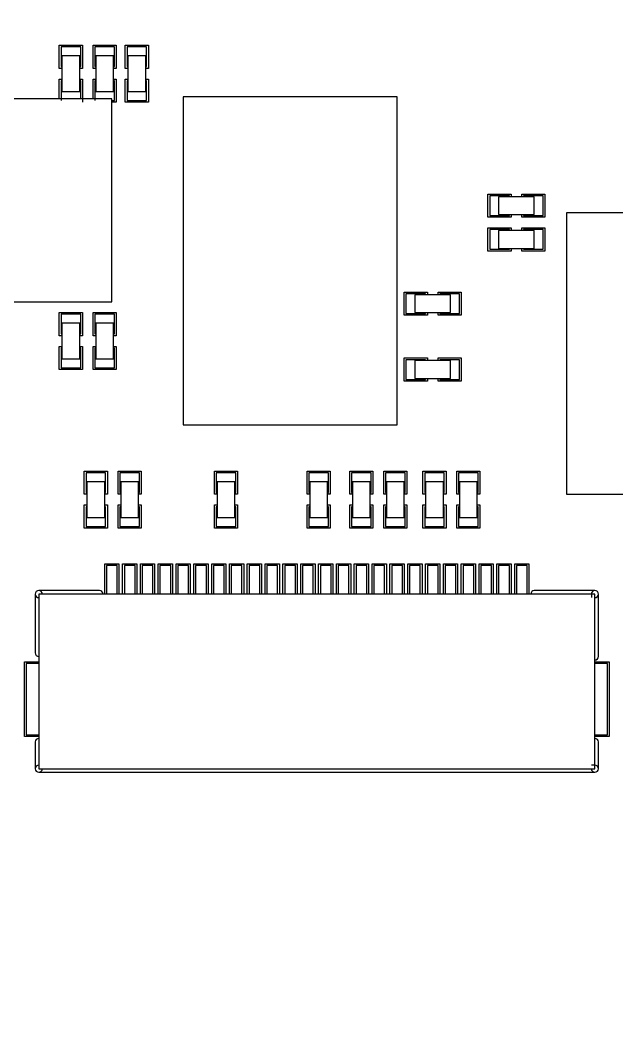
# Model space of a CAD drawing. Header units: millimetres. Extents: x 3284 to 3553, y -5193 to -5054.
# Drawn here: x 3494.37 to 3511.1, y -5136.6 to -5108.19 of the extents above; entities that cross this region are included whole.
import ezdxf

# ---------------------------------------------------------------- set-up
doc = ezdxf.new("R2010")
doc.units = ezdxf.units.MM
doc.header["$LTSCALE"] = 16.335
doc.layers.add('保护膜', color=5, linetype='CONTINUOUS')
doc.layers.add('图层0000', color=7, linetype='CONTINUOUS', lineweight=25)

msp = doc.modelspace()

# ---------------------------------------------------------------- hatches: boundary and pattern name
at = {"layer": '保护膜'}
h = msp.add_hatch(dxfattribs=at)
h.set_pattern_fill('ANSI37', color=2, scale=0.3)
h.set_pattern_definition([(45, (3477.2392, -5170.5367), (-0.673519, 0.673519), []), (135, (3477.2392, -5170.5367), (-0.673519, -0.673519), [])])
edge = h.paths.add_edge_path()
edge.add_arc((3479.439, -5168.337), 2.2, 180, 270)
edge.add_line((3479.439, -5170.537), (3530.439, -5170.537))
edge.add_arc((3530.439, -5168.337), 2.2, 270, 360)
edge.add_line((3532.639, -5168.337), (3532.639, -5094.737))
edge.add_arc((3530.439, -5094.737), 2.2, 0, 90)
edge.add_line((3530.439, -5092.537), (3479.439, -5092.537))
edge.add_arc((3479.439, -5094.737), 2.2, 90, 180)
edge.add_line((3477.239, -5094.737), (3477.239, -5168.337))
edge = h.paths.add_edge_path(flags=16)
edge.add_arc((3479.939, -5168.937), 0.3, 180, 270)
edge.add_line((3479.939, -5169.237), (3529.939, -5169.237))
edge.add_arc((3529.939, -5168.937), 0.3, 270, 360)
edge.add_line((3530.239, -5168.937), (3530.239, -5099.737))
edge.add_arc((3529.939, -5099.737), 0.3, 0, 90)
edge.add_line((3529.939, -5099.437), (3479.939, -5099.437))
edge.add_arc((3479.939, -5099.737), 0.3, 90, 180)
edge.add_line((3479.639, -5099.737), (3479.639, -5168.937))

# ---------------------------------------------------------------- linework, layer by layer
at = {"layer": '图层0000', "color": 7, "linetype": 'Continuous', "lineweight": 25}
for p, q in [((3495.464, -5108.887), (3496.114, -5108.887)), ((3495.464, -5109.537), (3495.464, -5108.887)), ((3496.064, -5108.937), (3495.514, -5108.937)), ((3495.514, -5108.937), (3495.514, -5109.487)), ((3496.064, -5109.487), (3496.064, -5108.937)), ((3496.114, -5108.887), (3496.114, -5109.537)), ((3496.414, -5108.887), (3497.064, -5108.887)), ((3496.414, -5109.537), (3496.414, -5108.887)), ((3497.014, -5108.937), (3496.464, -5108.937)), ((3496.464, -5108.937), (3496.464, -5109.487)), ((3497.014, -5109.487), (3497.014, -5108.937)), ((3497.064, -5108.887), (3497.064, -5109.537)), ((3497.314, -5108.887), (3497.964, -5108.887)), ((3497.314, -5109.537), (3497.314, -5108.887)), ((3497.914, -5108.937), (3497.364, -5108.937)), ((3497.364, -5108.937), (3497.364, -5109.487)), ((3497.914, -5109.487), (3497.914, -5108.937)), ((3497.964, -5108.887), (3497.964, -5109.537)), ((3496.039, -5109.187), (3495.539, -5109.187)), ((3495.539, -5109.187), (3495.539, -5110.187)), ((3496.039, -5110.187), (3496.039, -5109.187)), ((3496.989, -5109.187), (3496.489, -5109.187)), ((3496.489, -5109.187), (3496.489, -5110.187)), ((3496.989, -5110.187), (3496.989, -5109.187)), ((3497.889, -5109.187), (3497.389, -5109.187)), ((3497.389, -5109.187), (3497.389, -5110.187)), ((3497.889, -5110.187), (3497.889, -5109.187)), ((3495.539, -5109.537), (3495.464, -5109.537)), ((3495.514, -5109.487), (3495.539, -5109.487)), ((3496.039, -5109.487), (3496.064, -5109.487)), ((3496.114, -5109.537), (3496.039, -5109.537)), ((3496.489, -5109.537), (3496.414, -5109.537)), ((3496.464, -5109.487), (3496.489, -5109.487)), ((3496.989, -5109.487), (3497.014, -5109.487)), ((3497.064, -5109.537), (3496.989, -5109.537)), ((3497.389, -5109.537), (3497.314, -5109.537)), ((3497.364, -5109.487), (3497.389, -5109.487)), ((3497.889, -5109.487), (3497.914, -5109.487)), ((3497.964, -5109.537), (3497.889, -5109.537)), ((3495.464, -5109.837), (3495.539, -5109.837)), ((3495.464, -5110.387), (3495.464, -5109.837)), ((3495.539, -5109.887), (3495.514, -5109.887)), ((3495.514, -5109.887), (3495.514, -5110.437)), ((3496.039, -5109.837), (3496.114, -5109.837)), ((3496.064, -5109.887), (3496.039, -5109.887)), ((3496.064, -5110.387), (3496.064, -5109.887)), ((3496.114, -5109.837), (3496.114, -5110.487)), ((3496.414, -5109.837), (3496.489, -5109.837)), ((3496.414, -5110.387), (3496.414, -5109.837)), ((3496.489, -5109.887), (3496.464, -5109.887)), ((3496.464, -5109.887), (3496.464, -5110.437)), ((3496.989, -5109.837), (3497.064, -5109.837)), ((3497.014, -5109.887), (3496.989, -5109.887)), ((3497.014, -5110.437), (3497.014, -5109.887)), ((3497.064, -5109.837), (3497.064, -5110.487)), ((3497.314, -5109.837), (3497.389, -5109.837)), ((3497.314, -5110.487), (3497.314, -5109.837)), ((3497.389, -5109.887), (3497.364, -5109.887)), ((3497.364, -5109.887), (3497.364, -5110.437)), ((3497.889, -5109.837), (3497.964, -5109.837)), ((3497.914, -5109.887), (3497.889, -5109.887)), ((3497.914, -5110.437), (3497.914, -5109.887)), ((3497.964, -5109.837), (3497.964, -5110.487)), ((3495.539, -5110.187), (3496.039, -5110.187)), ((3496.489, -5110.187), (3496.989, -5110.187)), ((3497.389, -5110.187), (3497.889, -5110.187)), ((3496.939, -5110.387), (3489.439, -5110.387)), ((3496.939, -5116.087), (3496.939, -5110.387)), ((3496.939, -5110.437), (3497.014, -5110.437)), ((3497.064, -5110.487), (3496.939, -5110.487)), ((3497.964, -5110.487), (3497.314, -5110.487)), ((3497.364, -5110.437), (3497.914, -5110.437)), ((3504.939, -5110.337), (3498.939, -5110.337)), ((3498.939, -5110.337), (3498.939, -5119.537)), ((3504.939, -5119.537), (3504.939, -5110.337)), ((3507.489, -5113.062), (3508.139, -5113.062)), ((3507.489, -5113.712), (3507.489, -5113.062)), ((3508.139, -5113.062), (3508.139, -5113.137)), ((3508.439, -5113.062), (3509.089, -5113.062)), ((3508.439, -5113.137), (3508.439, -5113.062)), ((3509.089, -5113.062), (3509.089, -5113.712)), ((3508.089, -5113.112), (3507.539, -5113.112)), ((3507.539, -5113.112), (3507.539, -5113.662)), ((3508.789, -5113.137), (3507.789, -5113.137)), ((3507.789, -5113.137), (3507.789, -5113.637)), ((3508.089, -5113.137), (3508.089, -5113.112)), ((3509.039, -5113.112), (3508.489, -5113.112)), ((3508.489, -5113.112), (3508.489, -5113.137)), ((3508.789, -5113.637), (3508.789, -5113.137)), ((3509.039, -5113.662), (3509.039, -5113.112)), ((3517.589, -5113.587), (3509.689, -5113.587)), ((3509.689, -5113.587), (3509.689, -5121.487)), ((3508.139, -5113.712), (3507.489, -5113.712)), ((3507.539, -5113.662), (3508.089, -5113.662)), ((3507.789, -5113.637), (3508.789, -5113.637)), ((3508.089, -5113.662), (3508.089, -5113.637)), ((3508.139, -5113.637), (3508.139, -5113.712)), ((3508.439, -5113.712), (3508.439, -5113.637)), ((3509.089, -5113.712), (3508.439, -5113.712)), ((3508.489, -5113.637), (3508.489, -5113.662)), ((3508.489, -5113.662), (3509.039, -5113.662)), ((3507.489, -5114.012), (3508.139, -5114.012)), ((3507.489, -5114.662), (3507.489, -5114.012)), ((3508.089, -5114.062), (3507.539, -5114.062)), ((3507.539, -5114.062), (3507.539, -5114.612)), ((3508.789, -5114.087), (3507.789, -5114.087)), ((3507.789, -5114.087), (3507.789, -5114.587)), ((3508.089, -5114.087), (3508.089, -5114.062)), ((3508.139, -5114.012), (3508.139, -5114.087)), ((3508.439, -5114.012), (3509.089, -5114.012)), ((3508.439, -5114.087), (3508.439, -5114.012)), ((3509.039, -5114.062), (3508.489, -5114.062)), ((3508.489, -5114.062), (3508.489, -5114.087)), ((3508.789, -5114.587), (3508.789, -5114.087)), ((3509.039, -5114.612), (3509.039, -5114.062)), ((3509.089, -5114.012), (3509.089, -5114.662)), ((3508.139, -5114.662), (3507.489, -5114.662)), ((3507.539, -5114.612), (3508.089, -5114.612)), ((3507.789, -5114.587), (3508.789, -5114.587)), ((3508.089, -5114.612), (3508.089, -5114.587)), ((3508.139, -5114.587), (3508.139, -5114.662)), ((3508.439, -5114.662), (3508.439, -5114.587)), ((3509.089, -5114.662), (3508.439, -5114.662)), ((3508.489, -5114.587), (3508.489, -5114.612)), ((3508.489, -5114.612), (3509.039, -5114.612)), ((3505.139, -5115.812), (3505.789, -5115.812)), ((3505.139, -5116.462), (3505.139, -5115.812)), ((3505.739, -5115.862), (3505.189, -5115.862)), ((3505.189, -5115.862), (3505.189, -5116.412)), ((3506.439, -5115.887), (3505.439, -5115.887)), ((3505.439, -5115.887), (3505.439, -5116.387)), ((3505.739, -5115.887), (3505.739, -5115.862)), ((3505.789, -5115.812), (3505.789, -5115.887)), ((3506.089, -5115.812), (3506.739, -5115.812)), ((3506.089, -5115.887), (3506.089, -5115.812)), ((3506.689, -5115.862), (3506.139, -5115.862)), ((3506.139, -5115.862), (3506.139, -5115.887)), ((3506.439, -5116.387), (3506.439, -5115.887)), ((3506.689, -5116.412), (3506.689, -5115.862)), ((3506.739, -5115.812), (3506.739, -5116.462)), ((3489.439, -5116.087), (3496.939, -5116.087)), ((3495.464, -5116.387), (3496.114, -5116.387)), ((3495.464, -5117.037), (3495.464, -5116.387)), ((3496.064, -5116.437), (3495.514, -5116.437)), ((3495.514, -5116.437), (3495.514, -5116.987)), ((3496.064, -5116.987), (3496.064, -5116.437)), ((3496.114, -5116.387), (3496.114, -5117.037)), ((3496.414, -5116.387), (3497.064, -5116.387)), ((3496.414, -5117.037), (3496.414, -5116.387)), ((3497.014, -5116.437), (3496.464, -5116.437)), ((3496.464, -5116.437), (3496.464, -5116.987)), ((3497.014, -5116.987), (3497.014, -5116.437)), ((3497.064, -5116.387), (3497.064, -5117.037)), ((3505.789, -5116.462), (3505.139, -5116.462)), ((3505.189, -5116.412), (3505.739, -5116.412)), ((3505.439, -5116.387), (3506.439, -5116.387)), ((3505.739, -5116.412), (3505.739, -5116.387)), ((3505.789, -5116.387), (3505.789, -5116.462)), ((3506.089, -5116.462), (3506.089, -5116.387)), ((3506.739, -5116.462), (3506.089, -5116.462)), ((3506.139, -5116.387), (3506.139, -5116.412)), ((3506.139, -5116.412), (3506.689, -5116.412)), ((3496.039, -5116.687), (3495.539, -5116.687)), ((3495.539, -5116.687), (3495.539, -5117.687)), ((3496.039, -5117.687), (3496.039, -5116.687)), ((3496.989, -5116.687), (3496.489, -5116.687)), ((3496.489, -5116.687), (3496.489, -5117.687)), ((3496.989, -5117.687), (3496.989, -5116.687)), ((3495.539, -5117.037), (3495.464, -5117.037)), ((3495.514, -5116.987), (3495.539, -5116.987)), ((3496.039, -5116.987), (3496.064, -5116.987)), ((3496.114, -5117.037), (3496.039, -5117.037)), ((3496.489, -5117.037), (3496.414, -5117.037)), ((3496.464, -5116.987), (3496.489, -5116.987)), ((3496.989, -5116.987), (3497.014, -5116.987)), ((3497.064, -5117.037), (3496.989, -5117.037)), ((3495.464, -5117.337), (3495.539, -5117.337)), ((3495.464, -5117.987), (3495.464, -5117.337)), ((3495.539, -5117.387), (3495.514, -5117.387)), ((3495.514, -5117.387), (3495.514, -5117.937)), ((3496.039, -5117.337), (3496.114, -5117.337)), ((3496.064, -5117.387), (3496.039, -5117.387)), ((3496.064, -5117.937), (3496.064, -5117.387)), ((3496.114, -5117.337), (3496.114, -5117.987)), ((3496.414, -5117.337), (3496.489, -5117.337)), ((3496.414, -5117.987), (3496.414, -5117.337)), ((3496.489, -5117.387), (3496.464, -5117.387)), ((3496.464, -5117.387), (3496.464, -5117.937)), ((3496.989, -5117.337), (3497.064, -5117.337)), ((3497.014, -5117.387), (3496.989, -5117.387)), ((3497.014, -5117.937), (3497.014, -5117.387)), ((3497.064, -5117.337), (3497.064, -5117.987)), ((3495.539, -5117.687), (3496.039, -5117.687)), ((3496.489, -5117.687), (3496.989, -5117.687)), ((3505.139, -5117.662), (3505.789, -5117.662)), ((3505.139, -5118.312), (3505.139, -5117.662)), ((3505.739, -5117.712), (3505.189, -5117.712)), ((3505.189, -5117.712), (3505.189, -5118.262)), ((3505.439, -5117.737), (3505.439, -5118.237)), ((3506.439, -5117.737), (3505.439, -5117.737)), ((3505.739, -5117.737), (3505.739, -5117.712)), ((3505.789, -5117.662), (3505.789, -5117.737)), ((3506.089, -5117.662), (3506.739, -5117.662)), ((3506.089, -5117.737), (3506.089, -5117.662)), ((3506.689, -5117.712), (3506.139, -5117.712)), ((3506.139, -5117.712), (3506.139, -5117.737)), ((3506.439, -5118.237), (3506.439, -5117.737)), ((3506.689, -5118.262), (3506.689, -5117.712)), ((3506.739, -5117.662), (3506.739, -5118.312)), ((3496.114, -5117.987), (3495.464, -5117.987)), ((3495.514, -5117.937), (3496.064, -5117.937)), ((3497.064, -5117.987), (3496.414, -5117.987)), ((3496.464, -5117.937), (3497.014, -5117.937)), ((3505.789, -5118.312), (3505.139, -5118.312)), ((3505.189, -5118.262), (3505.739, -5118.262)), ((3505.439, -5118.237), (3506.439, -5118.237)), ((3505.739, -5118.262), (3505.739, -5118.237)), ((3505.789, -5118.237), (3505.789, -5118.312)), ((3506.089, -5118.312), (3506.089, -5118.237)), ((3506.739, -5118.312), (3506.089, -5118.312)), ((3506.139, -5118.237), (3506.139, -5118.262)), ((3506.139, -5118.262), (3506.689, -5118.262)), ((3498.939, -5119.537), (3504.939, -5119.537)), ((3496.164, -5120.837), (3496.814, -5120.837)), ((3496.164, -5121.487), (3496.164, -5120.837)), ((3496.764, -5120.887), (3496.214, -5120.887)), ((3496.214, -5120.887), (3496.214, -5121.437)), ((3496.764, -5121.437), (3496.764, -5120.887)), ((3496.814, -5120.837), (3496.814, -5121.487)), ((3497.114, -5120.837), (3497.764, -5120.837)), ((3497.114, -5121.487), (3497.114, -5120.837)), ((3497.714, -5120.887), (3497.164, -5120.887)), ((3497.164, -5120.887), (3497.164, -5121.437)), ((3497.714, -5121.437), (3497.714, -5120.887)), ((3497.764, -5120.837), (3497.764, -5121.487)), ((3499.814, -5120.837), (3500.464, -5120.837)), ((3499.814, -5121.487), (3499.814, -5120.837)), ((3500.414, -5120.887), (3499.864, -5120.887)), ((3499.864, -5120.887), (3499.864, -5121.437)), ((3500.414, -5121.437), (3500.414, -5120.887)), ((3500.464, -5120.837), (3500.464, -5121.487)), ((3502.414, -5120.837), (3503.064, -5120.837)), ((3502.414, -5121.487), (3502.414, -5120.837)), ((3503.014, -5120.887), (3502.464, -5120.887)), ((3502.464, -5120.887), (3502.464, -5121.437)), ((3503.014, -5121.437), (3503.014, -5120.887)), ((3503.064, -5120.837), (3503.064, -5121.487)), ((3503.614, -5120.837), (3504.264, -5120.837)), ((3503.614, -5121.487), (3503.614, -5120.837)), ((3504.214, -5120.887), (3503.664, -5120.887)), ((3503.664, -5120.887), (3503.664, -5121.437)), ((3504.214, -5121.437), (3504.214, -5120.887)), ((3504.264, -5120.837), (3504.264, -5121.487)), ((3504.564, -5120.837), (3505.214, -5120.837)), ((3504.564, -5121.487), (3504.564, -5120.837)), ((3505.164, -5120.887), (3504.614, -5120.887)), ((3504.614, -5120.887), (3504.614, -5121.437)), ((3505.164, -5121.437), (3505.164, -5120.887)), ((3505.214, -5120.837), (3505.214, -5121.487)), ((3505.664, -5120.837), (3506.314, -5120.837)), ((3505.664, -5121.487), (3505.664, -5120.837)), ((3506.264, -5120.887), (3505.714, -5120.887)), ((3505.714, -5120.887), (3505.714, -5121.437)), ((3506.264, -5121.437), (3506.264, -5120.887)), ((3506.314, -5120.837), (3506.314, -5121.487)), ((3506.614, -5120.837), (3507.264, -5120.837)), ((3506.614, -5121.487), (3506.614, -5120.837)), ((3507.214, -5120.887), (3506.664, -5120.887)), ((3506.664, -5120.887), (3506.664, -5121.437)), ((3507.214, -5121.437), (3507.214, -5120.887)), ((3507.264, -5120.837), (3507.264, -5121.487)), ((3496.739, -5121.137), (3496.239, -5121.137)), ((3496.239, -5121.137), (3496.239, -5122.137)), ((3496.739, -5122.137), (3496.739, -5121.137)), ((3497.689, -5121.137), (3497.189, -5121.137)), ((3497.189, -5121.137), (3497.189, -5122.137)), ((3497.689, -5122.137), (3497.689, -5121.137)), ((3500.389, -5121.137), (3499.889, -5121.137)), ((3499.889, -5121.137), (3499.889, -5122.137)), ((3500.389, -5122.137), (3500.389, -5121.137)), ((3502.989, -5121.137), (3502.489, -5121.137)), ((3502.489, -5121.137), (3502.489, -5122.137)), ((3502.989, -5122.137), (3502.989, -5121.137)), ((3504.189, -5121.137), (3503.689, -5121.137)), ((3503.689, -5121.137), (3503.689, -5122.137)), ((3504.189, -5122.137), (3504.189, -5121.137)), ((3505.139, -5121.137), (3504.639, -5121.137)), ((3504.639, -5121.137), (3504.639, -5122.137)), ((3505.139, -5122.137), (3505.139, -5121.137)), ((3506.239, -5121.137), (3505.739, -5121.137)), ((3505.739, -5121.137), (3505.739, -5122.137)), ((3506.239, -5122.137), (3506.239, -5121.137)), ((3507.189, -5121.137), (3506.689, -5121.137)), ((3506.689, -5121.137), (3506.689, -5122.137)), ((3507.189, -5122.137), (3507.189, -5121.137)), ((3496.239, -5121.487), (3496.164, -5121.487)), ((3496.214, -5121.437), (3496.239, -5121.437)), ((3496.739, -5121.437), (3496.764, -5121.437)), ((3496.814, -5121.487), (3496.739, -5121.487)), ((3497.189, -5121.487), (3497.114, -5121.487)), ((3497.164, -5121.437), (3497.189, -5121.437)), ((3497.689, -5121.437), (3497.714, -5121.437)), ((3497.764, -5121.487), (3497.689, -5121.487)), ((3499.889, -5121.487), (3499.814, -5121.487)), ((3499.864, -5121.437), (3499.889, -5121.437)), ((3500.389, -5121.437), (3500.414, -5121.437)), ((3500.464, -5121.487), (3500.389, -5121.487)), ((3502.489, -5121.487), (3502.414, -5121.487)), ((3502.464, -5121.437), (3502.489, -5121.437)), ((3502.989, -5121.437), (3503.014, -5121.437)), ((3503.064, -5121.487), (3502.989, -5121.487)), ((3503.689, -5121.487), (3503.614, -5121.487)), ((3503.664, -5121.437), (3503.689, -5121.437)), ((3504.189, -5121.437), (3504.214, -5121.437)), ((3504.264, -5121.487), (3504.189, -5121.487)), ((3504.639, -5121.487), (3504.564, -5121.487)), ((3504.614, -5121.437), (3504.639, -5121.437)), ((3505.139, -5121.437), (3505.164, -5121.437)), ((3505.214, -5121.487), (3505.139, -5121.487)), ((3505.739, -5121.487), (3505.664, -5121.487)), ((3505.714, -5121.437), (3505.739, -5121.437)), ((3506.239, -5121.437), (3506.264, -5121.437)), ((3506.314, -5121.487), (3506.239, -5121.487)), ((3506.689, -5121.487), (3506.614, -5121.487)), ((3506.664, -5121.437), (3506.689, -5121.437)), ((3507.189, -5121.437), (3507.214, -5121.437)), ((3507.264, -5121.487), (3507.189, -5121.487)), ((3509.689, -5121.487), (3517.589, -5121.487)), ((3496.164, -5121.787), (3496.239, -5121.787)), ((3496.164, -5122.437), (3496.164, -5121.787)), ((3496.239, -5121.837), (3496.214, -5121.837)), ((3496.214, -5121.837), (3496.214, -5122.387)), ((3496.739, -5121.787), (3496.814, -5121.787)), ((3496.764, -5121.837), (3496.739, -5121.837)), ((3496.764, -5122.387), (3496.764, -5121.837)), ((3496.814, -5121.787), (3496.814, -5122.437)), ((3497.114, -5121.787), (3497.189, -5121.787)), ((3497.114, -5122.437), (3497.114, -5121.787)), ((3497.189, -5121.837), (3497.164, -5121.837)), ((3497.164, -5121.837), (3497.164, -5122.387)), ((3497.689, -5121.787), (3497.764, -5121.787)), ((3497.714, -5121.837), (3497.689, -5121.837)), ((3497.714, -5122.387), (3497.714, -5121.837)), ((3497.764, -5121.787), (3497.764, -5122.437)), ((3499.814, -5121.787), (3499.889, -5121.787)), ((3499.814, -5122.437), (3499.814, -5121.787)), ((3499.889, -5121.837), (3499.864, -5121.837)), ((3499.864, -5121.837), (3499.864, -5122.387)), ((3500.389, -5121.787), (3500.464, -5121.787)), ((3500.414, -5121.837), (3500.389, -5121.837)), ((3500.414, -5122.387), (3500.414, -5121.837)), ((3500.464, -5121.787), (3500.464, -5122.437)), ((3502.414, -5121.787), (3502.489, -5121.787)), ((3502.414, -5122.437), (3502.414, -5121.787)), ((3502.489, -5121.837), (3502.464, -5121.837)), ((3502.464, -5121.837), (3502.464, -5122.387)), ((3502.989, -5121.787), (3503.064, -5121.787)), ((3503.014, -5121.837), (3502.989, -5121.837)), ((3503.014, -5122.387), (3503.014, -5121.837)), ((3503.064, -5121.787), (3503.064, -5122.437)), ((3503.614, -5121.787), (3503.689, -5121.787)), ((3503.614, -5122.437), (3503.614, -5121.787)), ((3503.689, -5121.837), (3503.664, -5121.837)), ((3503.664, -5121.837), (3503.664, -5122.387)), ((3504.189, -5121.787), (3504.264, -5121.787)), ((3504.214, -5121.837), (3504.189, -5121.837)), ((3504.214, -5122.387), (3504.214, -5121.837)), ((3504.264, -5121.787), (3504.264, -5122.437)), ((3504.564, -5121.787), (3504.639, -5121.787)), ((3504.564, -5122.437), (3504.564, -5121.787)), ((3504.639, -5121.837), (3504.614, -5121.837)), ((3504.614, -5121.837), (3504.614, -5122.387)), ((3505.139, -5121.787), (3505.214, -5121.787)), ((3505.164, -5121.837), (3505.139, -5121.837)), ((3505.164, -5122.387), (3505.164, -5121.837)), ((3505.214, -5121.787), (3505.214, -5122.437)), ((3505.664, -5121.787), (3505.739, -5121.787)), ((3505.664, -5122.437), (3505.664, -5121.787)), ((3505.739, -5121.837), (3505.714, -5121.837)), ((3505.714, -5121.837), (3505.714, -5122.387)), ((3506.239, -5121.787), (3506.314, -5121.787)), ((3506.264, -5121.837), (3506.239, -5121.837)), ((3506.264, -5122.387), (3506.264, -5121.837)), ((3506.314, -5121.787), (3506.314, -5122.437)), ((3506.614, -5121.787), (3506.689, -5121.787)), ((3506.614, -5122.437), (3506.614, -5121.787)), ((3506.689, -5121.837), (3506.664, -5121.837)), ((3506.664, -5121.837), (3506.664, -5122.387)), ((3507.189, -5121.787), (3507.264, -5121.787)), ((3507.214, -5121.837), (3507.189, -5121.837)), ((3507.214, -5122.387), (3507.214, -5121.837)), ((3507.264, -5121.787), (3507.264, -5122.437)), ((3496.239, -5122.137), (3496.739, -5122.137)), ((3497.189, -5122.137), (3497.689, -5122.137)), ((3499.889, -5122.137), (3500.389, -5122.137)), ((3502.489, -5122.137), (3502.989, -5122.137)), ((3503.689, -5122.137), (3504.189, -5122.137)), ((3504.639, -5122.137), (3505.139, -5122.137)), ((3505.739, -5122.137), (3506.239, -5122.137)), ((3506.689, -5122.137), (3507.189, -5122.137)), ((3496.814, -5122.437), (3496.164, -5122.437)), ((3496.214, -5122.387), (3496.764, -5122.387)), ((3497.764, -5122.437), (3497.114, -5122.437)), ((3497.164, -5122.387), (3497.714, -5122.387)), ((3500.464, -5122.437), (3499.814, -5122.437)), ((3499.864, -5122.387), (3500.414, -5122.387)), ((3503.064, -5122.437), (3502.414, -5122.437)), ((3502.464, -5122.387), (3503.014, -5122.387)), ((3504.264, -5122.437), (3503.614, -5122.437)), ((3503.664, -5122.387), (3504.214, -5122.387)), ((3505.214, -5122.437), (3504.564, -5122.437)), ((3504.614, -5122.387), (3505.164, -5122.387)), ((3506.314, -5122.437), (3505.664, -5122.437)), ((3505.714, -5122.387), (3506.264, -5122.387)), ((3507.264, -5122.437), (3506.614, -5122.437)), ((3506.664, -5122.387), (3507.214, -5122.387)), ((3496.739, -5123.437), (3497.139, -5123.437)), ((3496.739, -5124.287), (3496.739, -5123.437)), ((3497.089, -5123.487), (3496.789, -5123.487)), ((3496.789, -5123.487), (3496.789, -5124.287)), ((3497.089, -5124.287), (3497.089, -5123.487)), ((3497.139, -5123.437), (3497.139, -5124.287)), ((3497.239, -5123.437), (3497.639, -5123.437)), ((3497.239, -5124.287), (3497.239, -5123.437)), ((3497.589, -5123.487), (3497.289, -5123.487)), ((3497.289, -5123.487), (3497.289, -5124.287)), ((3497.589, -5124.287), (3497.589, -5123.487)), ((3497.639, -5123.437), (3497.639, -5124.287)), ((3497.739, -5123.437), (3498.139, -5123.437)), ((3497.739, -5124.287), (3497.739, -5123.437)), ((3498.089, -5123.487), (3497.789, -5123.487)), ((3497.789, -5123.487), (3497.789, -5124.287)), ((3498.089, -5124.287), (3498.089, -5123.487)), ((3498.139, -5123.437), (3498.139, -5124.287)), ((3498.239, -5123.437), (3498.639, -5123.437)), ((3498.239, -5124.287), (3498.239, -5123.437)), ((3498.589, -5123.487), (3498.289, -5123.487)), ((3498.289, -5123.487), (3498.289, -5124.287)), ((3498.589, -5124.287), (3498.589, -5123.487)), ((3498.639, -5123.437), (3498.639, -5124.287)), ((3498.739, -5123.437), (3499.139, -5123.437)), ((3498.739, -5124.287), (3498.739, -5123.437)), ((3499.089, -5123.487), (3498.789, -5123.487)), ((3498.789, -5123.487), (3498.789, -5124.287)), ((3499.089, -5124.287), (3499.089, -5123.487)), ((3499.139, -5123.437), (3499.139, -5124.287)), ((3499.239, -5123.437), (3499.639, -5123.437)), ((3499.239, -5124.287), (3499.239, -5123.437)), ((3499.589, -5123.487), (3499.289, -5123.487)), ((3499.289, -5123.487), (3499.289, -5124.287)), ((3499.589, -5124.287), (3499.589, -5123.487)), ((3499.639, -5123.437), (3499.639, -5124.287)), ((3499.739, -5123.437), (3500.139, -5123.437)), ((3499.739, -5124.287), (3499.739, -5123.437)), ((3500.089, -5123.487), (3499.789, -5123.487)), ((3499.789, -5123.487), (3499.789, -5124.287)), ((3500.089, -5124.287), (3500.089, -5123.487)), ((3500.139, -5123.437), (3500.139, -5124.287)), ((3500.239, -5123.437), (3500.639, -5123.437)), ((3500.239, -5124.287), (3500.239, -5123.437)), ((3500.589, -5123.487), (3500.289, -5123.487)), ((3500.289, -5123.487), (3500.289, -5124.287)), ((3500.589, -5124.287), (3500.589, -5123.487)), ((3500.639, -5123.437), (3500.639, -5124.287)), ((3500.739, -5123.437), (3501.139, -5123.437)), ((3500.739, -5124.287), (3500.739, -5123.437)), ((3501.089, -5123.487), (3500.789, -5123.487)), ((3500.789, -5123.487), (3500.789, -5124.287)), ((3501.089, -5124.287), (3501.089, -5123.487)), ((3501.139, -5123.437), (3501.139, -5124.287)), ((3501.239, -5123.437), (3501.639, -5123.437)), ((3501.239, -5124.287), (3501.239, -5123.437)), ((3501.589, -5123.487), (3501.289, -5123.487)), ((3501.289, -5123.487), (3501.289, -5124.287)), ((3501.589, -5124.287), (3501.589, -5123.487)), ((3501.639, -5123.437), (3501.639, -5124.287)), ((3501.739, -5123.437), (3502.139, -5123.437)), ((3501.739, -5124.287), (3501.739, -5123.437)), ((3502.089, -5123.487), (3501.789, -5123.487)), ((3501.789, -5123.487), (3501.789, -5124.287)), ((3502.089, -5124.287), (3502.089, -5123.487)), ((3502.139, -5123.437), (3502.139, -5124.287)), ((3502.239, -5123.437), (3502.639, -5123.437)), ((3502.239, -5124.287), (3502.239, -5123.437)), ((3502.589, -5123.487), (3502.289, -5123.487)), ((3502.289, -5123.487), (3502.289, -5124.287)), ((3502.589, -5124.287), (3502.589, -5123.487)), ((3502.639, -5123.437), (3502.639, -5124.287)), ((3502.739, -5123.437), (3503.139, -5123.437)), ((3502.739, -5124.287), (3502.739, -5123.437)), ((3503.089, -5123.487), (3502.789, -5123.487)), ((3502.789, -5123.487), (3502.789, -5124.287)), ((3503.089, -5124.287), (3503.089, -5123.487)), ((3503.139, -5123.437), (3503.139, -5124.287)), ((3503.239, -5123.437), (3503.639, -5123.437)), ((3503.239, -5124.287), (3503.239, -5123.437)), ((3503.589, -5123.487), (3503.289, -5123.487)), ((3503.289, -5123.487), (3503.289, -5124.287)), ((3503.589, -5124.287), (3503.589, -5123.487)), ((3503.639, -5123.437), (3503.639, -5124.287)), ((3503.739, -5123.437), (3504.139, -5123.437)), ((3503.739, -5124.287), (3503.739, -5123.437)), ((3504.089, -5123.487), (3503.789, -5123.487)), ((3503.789, -5123.487), (3503.789, -5124.287)), ((3504.089, -5124.287), (3504.089, -5123.487)), ((3504.139, -5123.437), (3504.139, -5124.287)), ((3504.239, -5123.437), (3504.639, -5123.437)), ((3504.239, -5124.287), (3504.239, -5123.437)), ((3504.589, -5123.487), (3504.289, -5123.487)), ((3504.289, -5123.487), (3504.289, -5124.287)), ((3504.589, -5124.287), (3504.589, -5123.487)), ((3504.639, -5123.437), (3504.639, -5124.287)), ((3504.739, -5123.437), (3505.139, -5123.437)), ((3504.739, -5124.287), (3504.739, -5123.437)), ((3505.089, -5123.487), (3504.789, -5123.487)), ((3504.789, -5123.487), (3504.789, -5124.287)), ((3505.089, -5124.287), (3505.089, -5123.487)), ((3505.139, -5123.437), (3505.139, -5124.287)), ((3505.239, -5123.437), (3505.639, -5123.437)), ((3505.239, -5124.287), (3505.239, -5123.437)), ((3505.589, -5123.487), (3505.289, -5123.487)), ((3505.289, -5123.487), (3505.289, -5124.287)), ((3505.589, -5124.287), (3505.589, -5123.487)), ((3505.639, -5123.437), (3505.639, -5124.287)), ((3505.739, -5123.437), (3506.139, -5123.437)), ((3505.739, -5124.287), (3505.739, -5123.437)), ((3506.089, -5123.487), (3505.789, -5123.487)), ((3505.789, -5123.487), (3505.789, -5124.287)), ((3506.089, -5124.287), (3506.089, -5123.487)), ((3506.139, -5123.437), (3506.139, -5124.287)), ((3506.239, -5123.437), (3506.639, -5123.437)), ((3506.239, -5124.287), (3506.239, -5123.437)), ((3506.589, -5123.487), (3506.289, -5123.487)), ((3506.289, -5123.487), (3506.289, -5124.287)), ((3506.589, -5124.287), (3506.589, -5123.487)), ((3506.639, -5123.437), (3506.639, -5124.287)), ((3506.739, -5123.437), (3507.139, -5123.437)), ((3506.739, -5124.287), (3506.739, -5123.437)), ((3507.089, -5123.487), (3506.789, -5123.487)), ((3506.789, -5123.487), (3506.789, -5124.287)), ((3507.089, -5124.287), (3507.089, -5123.487)), ((3507.139, -5123.437), (3507.139, -5124.287)), ((3507.239, -5123.437), (3507.639, -5123.437)), ((3507.239, -5124.287), (3507.239, -5123.437)), ((3507.589, -5123.487), (3507.289, -5123.487)), ((3507.289, -5123.487), (3507.289, -5124.287)), ((3507.589, -5124.287), (3507.589, -5123.487)), ((3507.639, -5123.437), (3507.639, -5124.287)), ((3507.739, -5123.437), (3508.139, -5123.437)), ((3507.739, -5124.287), (3507.739, -5123.437)), ((3508.089, -5123.487), (3507.789, -5123.487)), ((3507.789, -5123.487), (3507.789, -5124.287)), ((3508.089, -5124.287), (3508.089, -5123.487)), ((3508.139, -5123.437), (3508.139, -5124.287)), ((3508.239, -5123.437), (3508.639, -5123.437)), ((3508.239, -5124.287), (3508.239, -5123.437)), ((3508.589, -5123.487), (3508.289, -5123.487)), ((3508.289, -5123.487), (3508.289, -5124.287)), ((3508.589, -5124.287), (3508.589, -5123.487)), ((3508.639, -5123.437), (3508.639, -5124.287)), ((3494.789, -5124.287), (3494.789, -5125.937)), ((3496.589, -5124.187), (3494.889, -5124.187)), ((3494.889, -5124.287), (3494.889, -5129.187)), ((3510.489, -5124.287), (3494.889, -5124.287)), ((3510.489, -5124.187), (3508.789, -5124.187)), ((3510.389, -5124.287), (3510.389, -5124.387)), ((3510.489, -5129.187), (3510.489, -5124.287)), ((3510.589, -5126.037), (3510.589, -5124.287)), ((3494.489, -5126.187), (3494.889, -5126.187)), ((3494.489, -5128.287), (3494.489, -5126.187)), ((3494.889, -5126.237), (3494.539, -5126.237)), ((3494.539, -5126.237), (3494.539, -5128.237)), ((3510.489, -5126.187), (3510.889, -5126.187)), ((3510.839, -5126.237), (3510.489, -5126.237)), ((3510.839, -5128.237), (3510.839, -5126.237)), ((3510.889, -5126.187), (3510.889, -5128.287)), ((3494.889, -5128.287), (3494.489, -5128.287)), ((3494.539, -5128.237), (3494.889, -5128.237)), ((3510.489, -5128.237), (3510.839, -5128.237)), ((3510.889, -5128.287), (3510.489, -5128.287)), ((3494.789, -5128.437), (3494.789, -5129.187)), ((3510.589, -5129.187), (3510.589, -5128.437)), ((3494.889, -5129.187), (3510.489, -5129.187)), ((3510.489, -5129.087), (3510.389, -5129.087)), ((3494.889, -5129.287), (3510.489, -5129.287))]:
    msp.add_line(p, q, dxfattribs=at)
for centre, start, end in [((3494.889, -5124.287), 90, 270), ((3494.889, -5124.287), 0, 180), ((3496.589, -5124.287), 0, 90), ((3508.789, -5124.287), 90, 180), ((3510.489, -5124.287), 0, 180), ((3510.489, -5124.287), 270, 90), ((3494.889, -5125.937), 180, 270), ((3510.489, -5126.037), 270, 0), ((3494.889, -5128.437), 90, 180), ((3510.489, -5128.437), 0, 90), ((3494.889, -5129.187), 90, 270), ((3494.889, -5129.187), 180, 0), ((3510.489, -5129.187), 180, 0), ((3510.489, -5129.187), 270, 90)]:
    msp.add_arc(centre, 0.1, start, end, dxfattribs=at)

doc.saveas('drawing.dxf')
